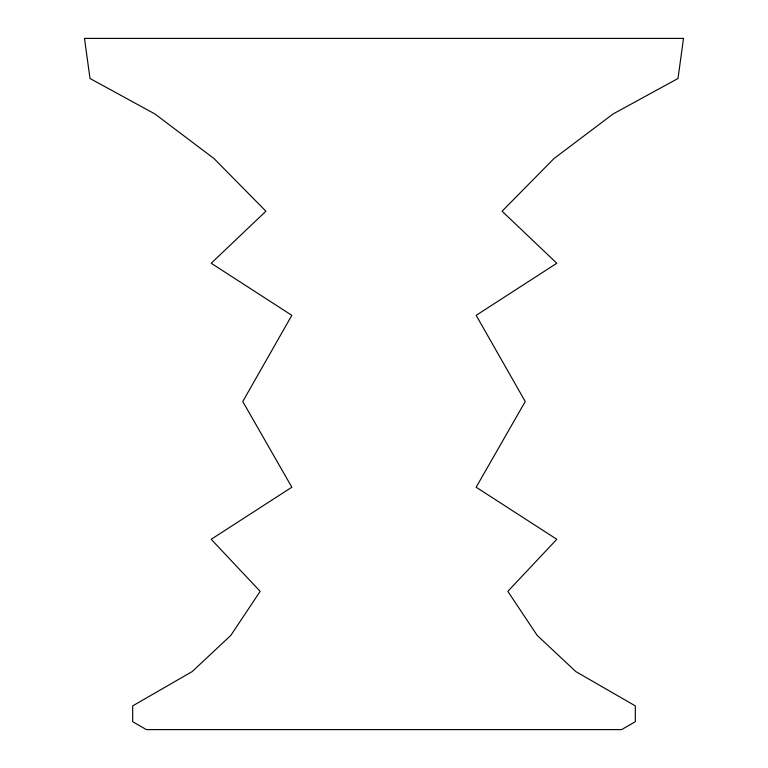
<?xml version="1.0" encoding="UTF-8"?>
<svg xmlns="http://www.w3.org/2000/svg" width="768" height="768" viewBox="0 0 768 768"><rect width="100%" height="100%" fill="white"/><g stroke="black" fill="none" stroke-linecap="round" stroke-linejoin="round"><path stroke-width="1.15" d="M683.52 38.4L677.99 78.49L613.075 113.971L554.026 158.525L502.08 211.2L556.8 263.27L476.16 315.341L525.235 401.51L476.16 487.219L556.8 539.29L507.84 591.36L537.178 635.395L575.789 671.568L635.318 705.888L635.318 721.699L621.638 729.6L146.362 729.6L132.682 721.699L132.682 705.888L192.211 671.568L230.822 635.395L260.16 591.36L211.2 539.29L291.84 487.219L242.765 401.51L291.84 315.341L211.2 263.27L265.92 211.2L213.974 158.525L154.925 113.971L90.01 78.49L84.48 38.4L683.52 38.4"/></g></svg>
